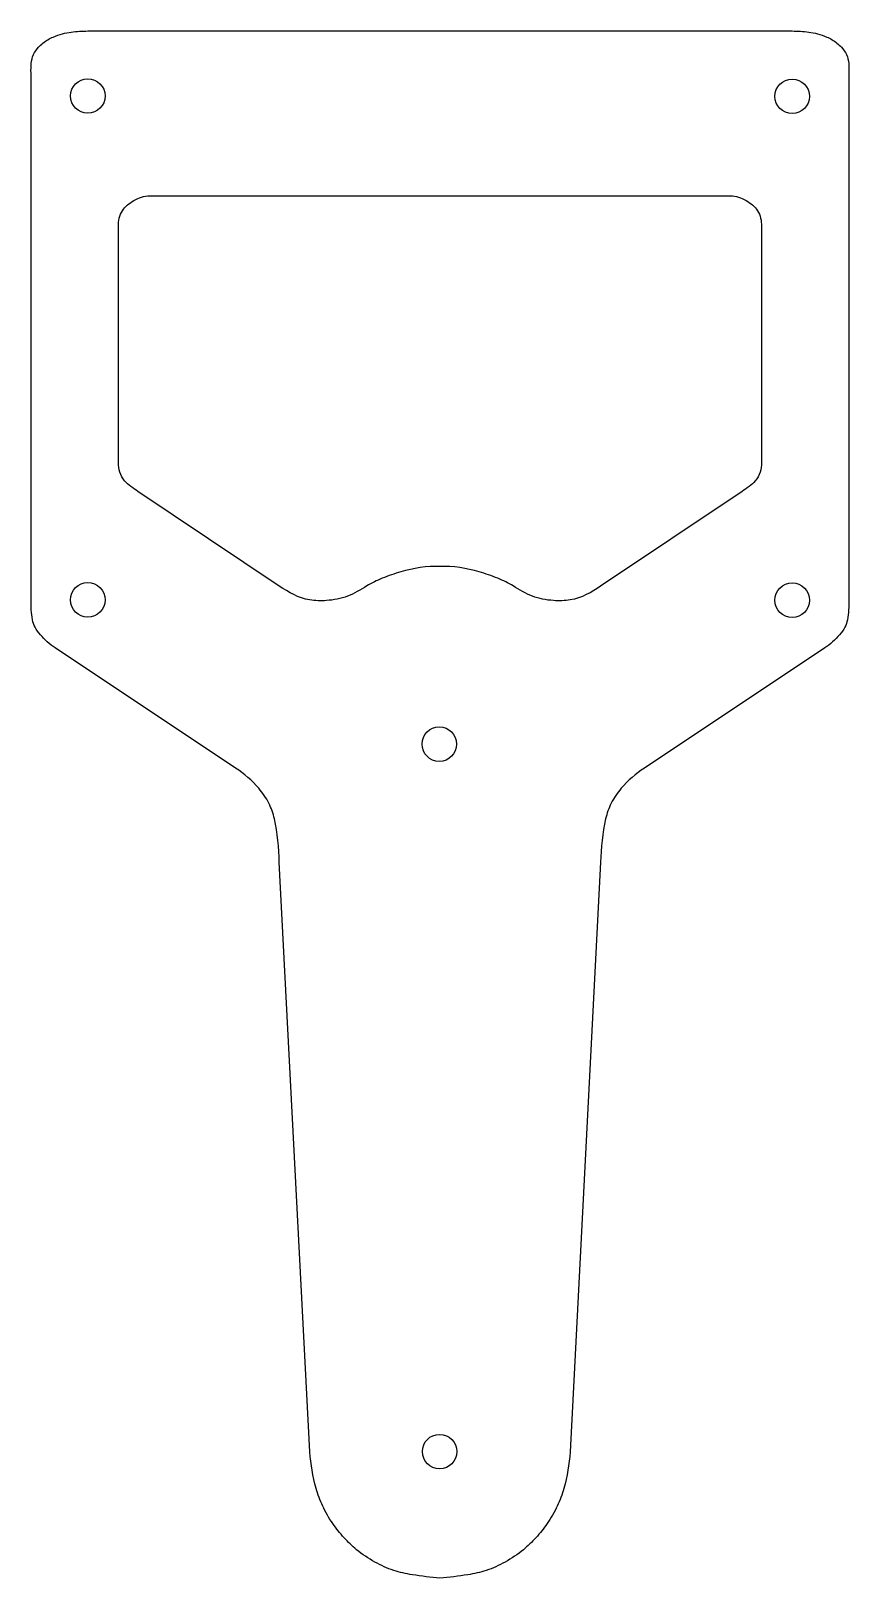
# Model space of a CAD drawing. Header units: millimetres. Extents: x 5 to 76, y 166 to 300.
import ezdxf

# ---------------------------------------------------------------- set-up
doc = ezdxf.new("R2010")
doc.units = ezdxf.units.MM

msp = doc.modelspace()

# ---------------------------------------------------------------- linework, layer by layer
at = {"color": 7, "linetype": 'Continuous', "lineweight": 25}
for p, q in [((9.46, 300.08), (70.66, 300.08)), ((4.53, 250.63), (4.53, 296.44)), ((75.59, 296.44), (75.59, 250.63)), ((14.85, 285.74), (65.28, 285.74)), ((12.12, 262.57), (12.12, 283.1)), ((68, 283.1), (68, 262.57)), ((26.1, 251.83), (13.82, 260.05)), ((66.3, 260.05), (54.02, 251.83)), ((22.3, 236), (6.63, 246.45)), ((73.49, 246.45), (57.82, 236)), ((28.74, 176.57), (26.1, 227.82)), ((54.02, 227.82), (51.38, 176.57))]:
    msp.add_line(p, q, dxfattribs=at)
for centre in [(9.46, 294.43), (70.66, 294.4), (9.46, 250.63), (70.66, 250.6), (40, 238.09), (40.03, 176.59)]:
    msp.add_circle(centre, 1.5, dxfattribs=at)
for points, knots in [([(4.53, 296.44), (4.52, 296.96), (4.53, 297.82), (5.11, 298.62), (5.68, 299.16), (6.39, 299.55), (7.23, 299.86), (8.24, 300.03), (8.98, 300.07), (9.46, 300.08)], [0, 0, 0, 0, 0.229201, 0.33949, 0.416105, 0.563117, 0.683015, 0.794694, 1, 1, 1, 1]), ([(70.66, 300.08), (71.14, 300.07), (71.88, 300.03), (72.9, 299.86), (73.73, 299.55), (74.44, 299.16), (75.01, 298.62), (75.6, 297.82), (75.6, 296.96), (75.59, 296.44)], [0, 0, 0, 0, 0.205306, 0.316985, 0.436883, 0.583895, 0.66051, 0.770799, 1, 1, 1, 1]), ([(12.12, 283.1), (12.13, 283.56), (12.25, 284.29), (12.9, 284.97), (13.67, 285.49), (14.35, 285.76), (14.85, 285.74)], [0, 0, 0, 0, 0.337221, 0.48914, 0.656624, 1, 1, 1, 1]), ([(65.28, 285.74), (65.77, 285.76), (66.45, 285.49), (67.23, 284.97), (67.87, 284.29), (67.99, 283.56), (68, 283.1)], [0, 0, 0, 0, 0.343376, 0.51086, 0.662779, 1, 1, 1, 1]), ([(13.82, 260.05), (13.42, 260.33), (12.47, 260.89), (12.11, 262), (12.12, 262.57)], [0, 0, 0, 0, 0.464868, 1, 1, 1, 1]), ([(68, 262.57), (68.01, 262), (67.65, 260.89), (66.7, 260.33), (66.3, 260.05)], [0, 0, 0, 0, 0.535132, 1, 1, 1, 1]), ([(40.06, 253.53), (38.9, 253.6), (37.2, 253.27), (35.09, 252.57), (33.57, 251.8), (32.09, 250.83), (30.34, 250.53), (28.24, 250.55), (26.89, 251.28), (26.1, 251.83)], [0, 0, 0, 0, 0.233123, 0.349466, 0.450071, 0.577288, 0.70351, 0.803023, 1, 1, 1, 1]), ([(54.02, 251.83), (53.24, 251.28), (51.88, 250.55), (49.78, 250.53), (48.03, 250.83), (46.55, 251.8), (45.04, 252.57), (42.92, 253.27), (41.22, 253.6), (40.06, 253.53)], [0, 0, 0, 0, 0.196977, 0.29649, 0.422712, 0.549929, 0.650534, 0.766877, 1, 1, 1, 1]), ([(6.63, 246.45), (6.14, 246.76), (5.52, 247.34), (4.86, 248.2), (4.53, 249.24), (4.55, 250.05), (4.53, 250.63)], [0, 0, 0, 0, 0.34896, 0.513086, 0.648705, 1, 1, 1, 1]), ([(75.59, 250.63), (75.57, 250.05), (75.59, 249.24), (75.26, 248.2), (74.6, 247.34), (73.98, 246.76), (73.49, 246.45)], [0, 0, 0, 0, 0.351295, 0.486914, 0.65104, 1, 1, 1, 1]), ([(26.1, 227.82), (26.03, 229.08), (25.97, 230.85), (25.24, 233.02), (24.14, 234.59), (23.05, 235.52), (22.3, 236)], [0, 0, 0, 0, 0.400155, 0.552406, 0.717352, 1, 1, 1, 1]), ([(57.82, 236), (57.07, 235.52), (55.99, 234.59), (54.89, 233.02), (54.16, 230.85), (54.09, 229.08), (54.02, 227.82)], [0, 0, 0, 0, 0.282648, 0.447594, 0.599845, 1, 1, 1, 1]), ([(40.06, 165.6), (39.26, 165.66), (37.91, 165.81), (35.98, 166.22), (34.34, 166.96), (32.89, 167.94), (31.69, 169.1), (30.67, 170.36), (29.85, 171.8), (29.08, 173.88), (28.86, 175.5), (28.74, 176.57)], [0, 0, 0, 0, 0.138476, 0.233255, 0.335683, 0.44549, 0.531855, 0.621224, 0.722091, 0.814995, 1, 1, 1, 1]), ([(51.38, 176.57), (51.27, 175.5), (51.05, 173.88), (50.27, 171.8), (49.45, 170.36), (48.43, 169.1), (47.23, 167.94), (45.78, 166.96), (44.14, 166.22), (42.22, 165.81), (40.87, 165.66), (40.06, 165.6)], [0, 0, 0, 0, 0.185005, 0.277909, 0.378776, 0.468145, 0.55451, 0.664317, 0.766745, 0.861524, 1, 1, 1, 1])]:
    msp.add_open_spline(points, degree=3, knots=knots, dxfattribs=at)

doc.saveas('drawing.dxf')
